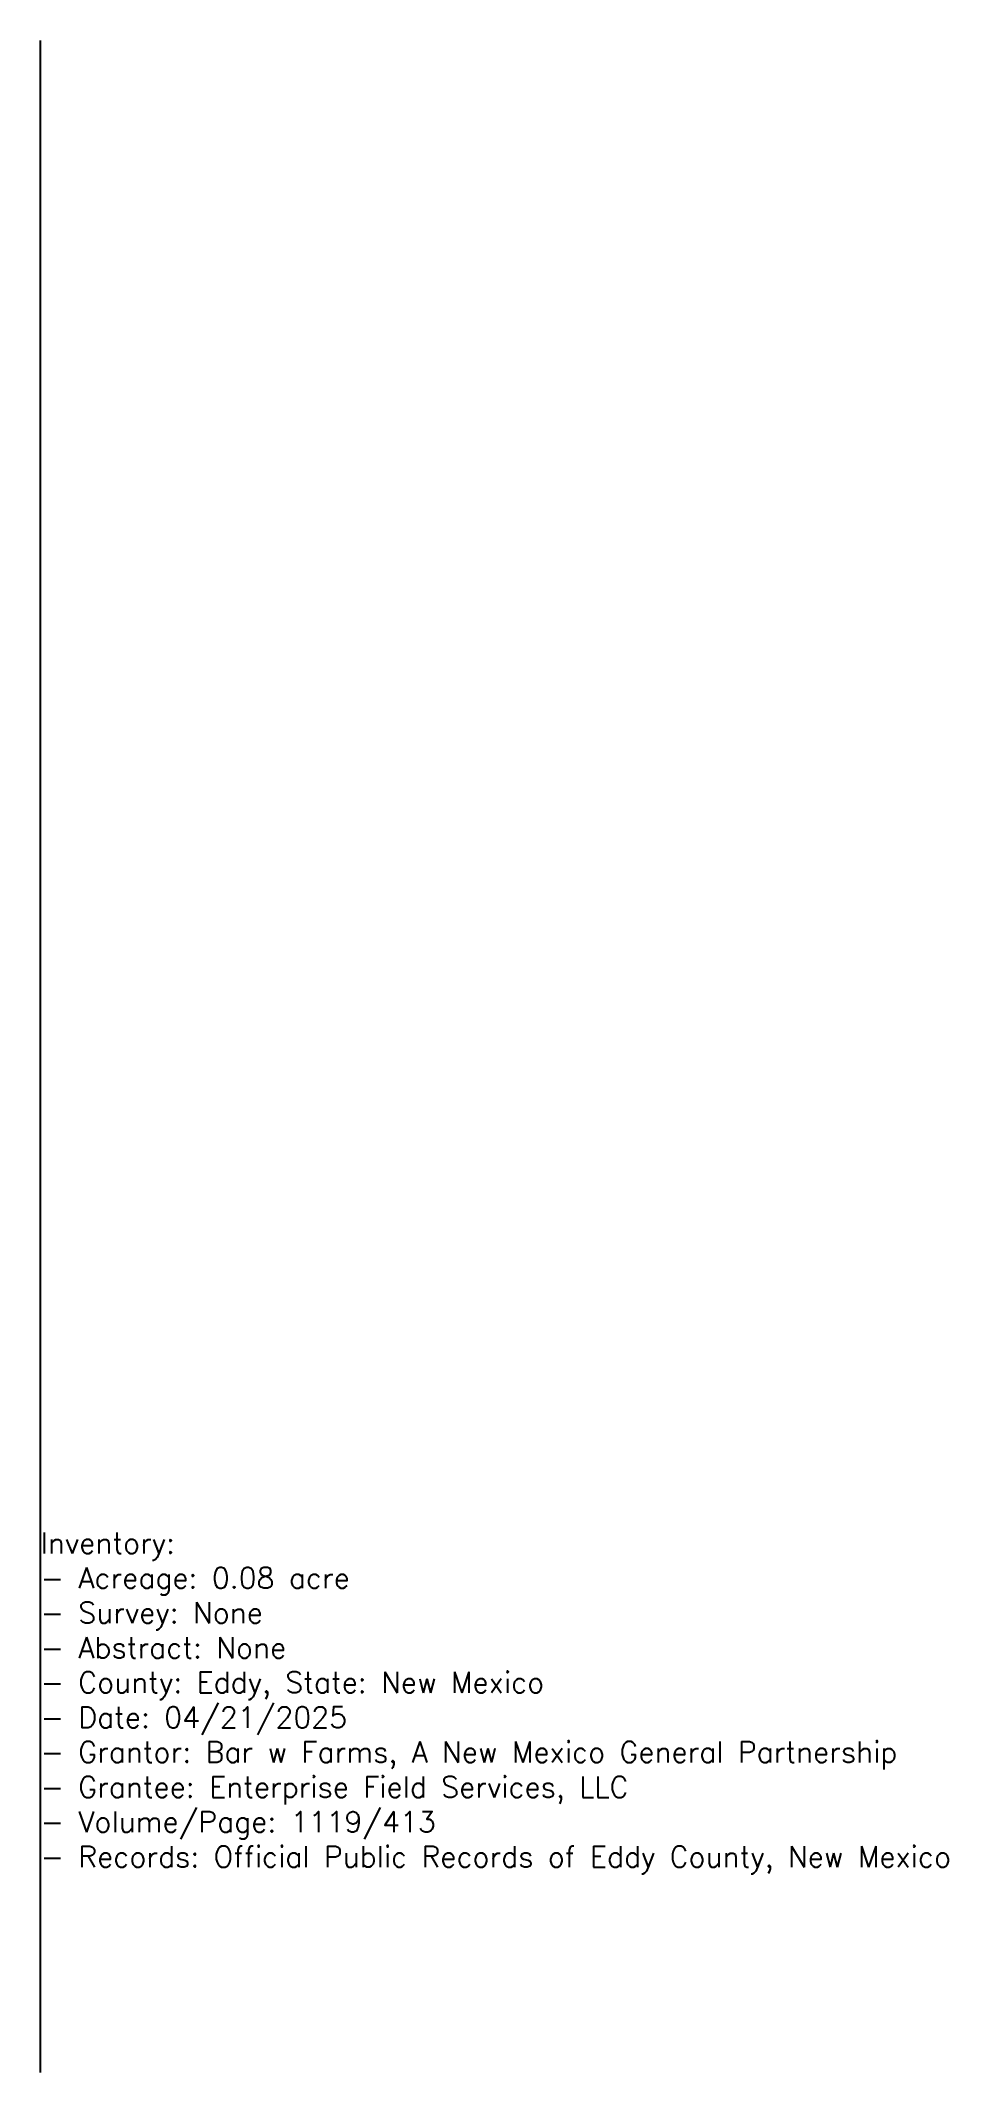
# Model space of a CAD drawing. Header units: feet. Extents: x 0 to 1085, y 0 to 2430.
import ezdxf

# ---------------------------------------------------------------- set-up
doc = ezdxf.new("R2010")
doc.units = ezdxf.units.FT
doc.header["$MEASUREMENT"] = 0
doc.styles.get("Standard").update_dxf_attribs({"font": 'simplex.shx'})

msp = doc.modelspace()

# ---------------------------------------------------------------- linework, layer by layer
msp.add_lwpolyline([(0, 0), (0, 31.61), (0, 120.79), (0, 2429.82)])

# ---------------------------------------------------------------- texts
at = {"insert": (0, 645.555), "char_height": 25, "attachment_point": 1}
msp.add_mtext('Inventory:^J- Acreage: 0.08 acre^J- Survey: None^J- Abstract: None^J- County: Eddy, State: New Mexico^J- Date: 04/21/2025^J- Grantor: Bar w Farms, A New Mexico General Partnership^J- Grantee: Enterprise Field Services, LLC^J- Volume/Page: 1119/413^J- Records: Official Public Records of Eddy County, New Mexico', dxfattribs=at)

doc.saveas('drawing.dxf')
